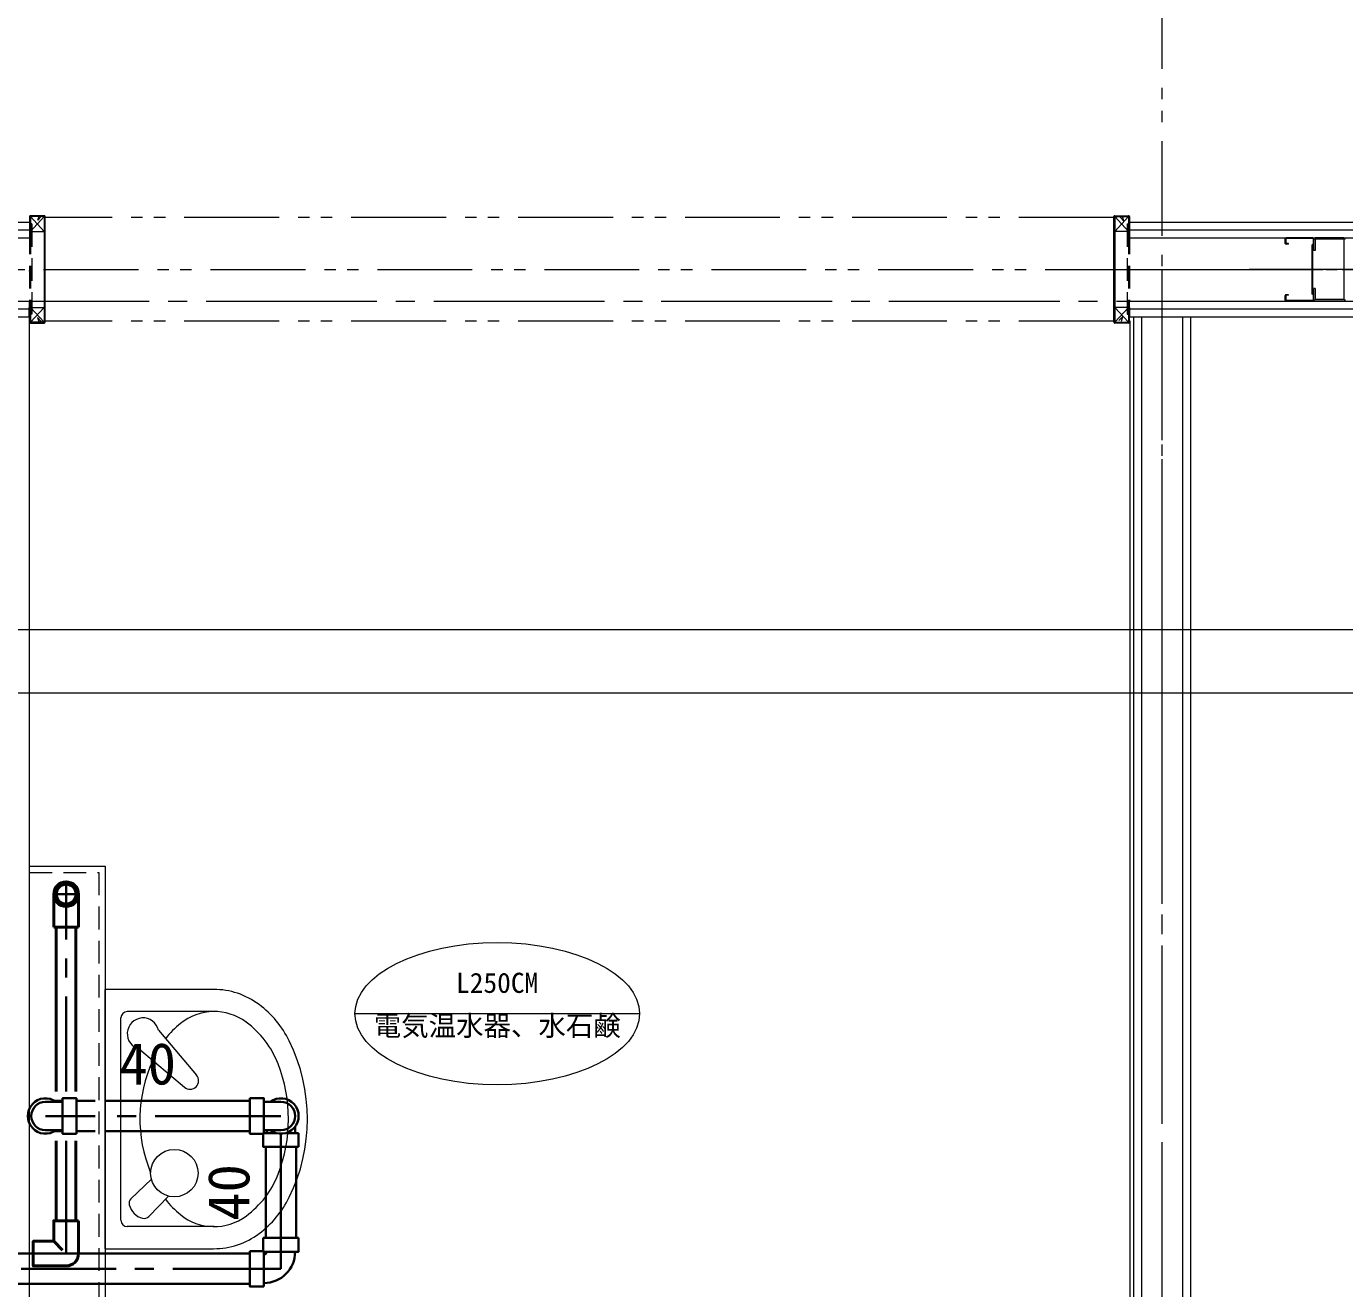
# Model space of a CAD drawing. Units: millimetres at full size, sheet at 1:30. Extents: x -16828 to 149130, y 47892 to 100313.
# Drawn here: x 26464 to 28549, y 57784 to 59780 of the extents above; entities that cross this region are included whole.
import ezdxf
from ezdxf.enums import TextEntityAlignment as Align

# ---------------------------------------------------------------- set-up
doc = ezdxf.new("R2010")
doc.units = ezdxf.units.MM
doc.header["$LTSCALE"] = 30
for name, pattern in [('CHAIN1', [8, 5, -1, 1, -1]), ('CHAIN2', [12, 9, -1, 1, -1]), ('DASHED1', [1.8, 1.2, -0.6]), ('DOUBLE_CHAIN1', [8.8, 5, -1, 0.6, -0.6, 0.6, -1])]:
    doc.linetypes.add(name, pattern=pattern)
for name, color, linetype, lineweight in [('0-1', 7, 'Continuous', 15), ('0-8', 7, 'Continuous', 15), ('2-2_間仕切り芯', 7, 'DOUBLE_CHAIN1', 15), ('2-3_間仕切り', 7, 'Continuous', 15), ('2-A_建具', 7, 'Continuous', 15), ('2-B_金物', 7, 'Continuous', 15), ('3-0_AIHO08-壁芯', 7, 'CHAIN2', 15), ('4-7_AIHO13-衛生器具', 7, 'Continuous', 15), ('9-6_無題7', 7, 'Continuous', 15), ('9-9_配管－汚水１：硬質塩ビ管（ＤＶ）', 2, 'Continuous', 30), ('9-A_配管－給水３：ＶＬＰ(ＶＤ)', 5, 'Continuous', 40)]:
    doc.layers.add(name, color=color, linetype=linetype, lineweight=lineweight)
doc.styles.add('ＭＳ ゴシック', font='')
doc.styles.get('ＭＳ ゴシック').set_extended_font_data('MS Gothic')

msp = doc.modelspace()

# ---------------------------------------------------------------- linework, layer by layer
at = {"layer": '0-1'}
msp.add_line((31079.96, 58725.86), (26384.96, 58725.86), dxfattribs=at)
at = {"layer": '0-8', "linetype": 'CHAIN2'}
msp.add_line((22788.14, 59345.86), (33684.96, 59345.86), dxfattribs=at)
at = {"layer": '0-8'}
msp.add_line((31184.96, 58825.86), (26284.96, 58825.86), dxfattribs=at)
at = {"layer": '2-2_間仕切り芯'}
for p, q in [((28259.96, 60390.92), (28259.96, 50005.86)), ((15139.23, 59395.86), (32729.96, 59395.86))]:
    msp.add_line(p, q, dxfattribs=at)
at = {"layer": '2-3_間仕切り'}
for p, q in [((26284.96, 59470.86), (26468.71, 59470.86)), ((28208.71, 59470.86), (28584.96, 59470.86)), ((26284.96, 59458.36), (26468.71, 59458.36)), ((26284.96, 59445.86), (26468.71, 59445.86)), ((28208.71, 59458.36), (28584.96, 59458.36)), ((28208.71, 59445.86), (28584.96, 59445.86)), ((26284.96, 59345.86), (26468.71, 59345.86)), ((28208.71, 59345.86), (28584.96, 59345.86)), ((26284.96, 59333.36), (26468.71, 59333.36)), ((26284.96, 59320.86), (26468.71, 59320.86)), ((28208.71, 59333.36), (28584.96, 59333.36)), ((28208.71, 59320.86), (28584.96, 59320.86)), ((28214.96, 59320.86), (28214.96, 57675.86)), ((28227.46, 59320.86), (28227.46, 57675.86)), ((28292.46, 59320.86), (28292.46, 57700.86)), ((28304.96, 59320.86), (28304.96, 57700.86)), ((26468.46, 59314.86), (26468.46, 57662.36)), ((28208.96, 59314.86), (28208.96, 57675.86))]:
    msp.add_line(p, q, dxfattribs=at)
at = {"layer": '2-A_建具'}
for p, q in [((26468.71, 59479.36), (26468.71, 59455.86)), ((26492.21, 59480.86), (26470.21, 59480.86)), ((26492.21, 59479.36), (26470.21, 59479.36)), ((26482.3, 59473.86), (26484.6, 59481.62)), ((26482.3, 59473.86), (26488.02, 59479.91)), ((26492.21, 59479.36), (26492.21, 59312.36)), ((26493.71, 59312.36), (26493.71, 59479.36)), ((28183.71, 59312.36), (28183.71, 59479.36)), ((28185.21, 59480.86), (28207.21, 59480.86)), ((28185.21, 59479.36), (28207.21, 59479.36)), ((28185.21, 59479.36), (28185.21, 59312.36)), ((28199.62, 59472.39), (28193.85, 59478.49)), ((28199.62, 59472.39), (28197.31, 59480.16)), ((28208.71, 59479.36), (28208.71, 59455.86)), ((28454.96, 59437.06), (28454.96, 59444.66)), ((28455.76, 59445.06), (28455.76, 59436.66)), ((28499.16, 59445.06), (28455.76, 59445.06)), ((28498.76, 59445.86), (28456.16, 59445.86)), ((28499.16, 59445.06), (28499.16, 59436.19)), ((28499.96, 59425.86), (28499.96, 59444.66)), ((28547.66, 59443.56), (28502.26, 59443.56)), ((28502.26, 59443.56), (28502.26, 59425.86)), ((28547.56, 59445.86), (28502.36, 59445.86)), ((28547.66, 59443.56), (28547.66, 59348.16)), ((28459.96, 59436.66), (28455.76, 59436.66)), ((28459.96, 59435.86), (28456.16, 59435.86)), ((28459.96, 59435.86), (28459.96, 59436.66)), ((28497.16, 59434.19), (28499.16, 59436.19)), ((28497.16, 59434.19), (28497.16, 59357.53)), ((28497.96, 59433.86), (28499.61, 59435.51)), ((28497.96, 59433.86), (28497.96, 59357.86)), ((28502.26, 59425.86), (28499.96, 59425.86)), ((28636.56, 59395.86), (28397.64, 59395.86)), ((28499.16, 59355.53), (28497.16, 59357.53)), ((28499.61, 59356.21), (28497.96, 59357.86)), ((28499.96, 59347.06), (28499.96, 59365.86)), ((28502.26, 59365.86), (28499.96, 59365.86)), ((28502.26, 59365.86), (28502.26, 59348.16)), ((26468.71, 59312.36), (26468.71, 59345.86)), ((28208.71, 59312.36), (28208.71, 59345.86)), ((28454.96, 59347.06), (28454.96, 59354.66)), ((28459.96, 59355.06), (28455.76, 59355.06)), ((28455.76, 59355.06), (28455.76, 59346.66)), ((28499.16, 59346.66), (28455.76, 59346.66)), ((28459.96, 59355.86), (28456.16, 59355.86)), ((28498.76, 59345.86), (28456.16, 59345.86)), ((28459.96, 59355.06), (28459.96, 59355.86)), ((28499.16, 59355.53), (28499.16, 59346.66)), ((28547.66, 59348.16), (28502.26, 59348.16)), ((28547.56, 59345.86), (28502.36, 59345.86)), ((26470.21, 59335.86), (26468.71, 59335.86)), ((26470.21, 59335.86), (26470.21, 59312.36)), ((26481.69, 59319.69), (26483.91, 59312.24)), ((26481.69, 59319.69), (26487.25, 59313.82)), ((28197.44, 59321.16), (28191.85, 59315.25)), ((28197.44, 59321.16), (28195.23, 59313.71)), ((28207.21, 59335.86), (28207.21, 59312.36)), ((28207.21, 59335.86), (28208.71, 59335.86)), ((26492.21, 59312.36), (26470.21, 59312.36)), ((26470.21, 59310.86), (26492.21, 59310.86)), ((28185.21, 59312.36), (28207.21, 59312.36)), ((28207.21, 59310.86), (28185.21, 59310.86))]:
    msp.add_line(p, q, dxfattribs=at)
at = {"layer": '2-A_建具', "linetype": 'DOUBLE_CHAIN1'}
for p, q in [((26470.21, 59455.86), (26492.21, 59479.36)), ((26470.21, 59479.36), (26492.21, 59455.86)), ((28183.71, 59477.86), (26493.71, 59477.86)), ((28207.21, 59455.86), (28185.21, 59479.36)), ((28207.21, 59479.36), (28185.21, 59455.86)), ((26470.21, 59455.86), (26492.21, 59455.86)), ((28207.21, 59455.86), (28185.21, 59455.86)), ((26470.21, 59335.86), (26492.21, 59335.86)), ((26470.21, 59312.36), (26492.21, 59335.86)), ((26470.21, 59335.86), (26492.21, 59312.36)), ((28207.21, 59335.86), (28185.21, 59335.86)), ((28207.21, 59312.36), (28185.21, 59335.86)), ((28207.21, 59335.86), (28185.21, 59312.36)), ((28183.71, 59313.86), (26493.71, 59313.86))]:
    msp.add_line(p, q, dxfattribs=at)
at = {"layer": '2-A_建具', "linetype": 'DASHED1'}
for p, q in [((26472.51, 59467.86), (26470.21, 59467.86)), ((26472.51, 59467.86), (26472.51, 59325.36)), ((28204.91, 59467.86), (28204.91, 59325.36)), ((28204.91, 59467.86), (28207.21, 59467.86)), ((26468.71, 59455.86), (26468.71, 59345.86)), ((26470.21, 59455.86), (26470.21, 59335.86)), ((28207.21, 59455.86), (28207.21, 59335.86)), ((28208.71, 59455.86), (28208.71, 59345.86)), ((26468.46, 59320.86), (26468.46, 59335.86)), ((26468.71, 59335.86), (26468.46, 59335.86)), ((26472.51, 59325.36), (26470.21, 59325.36)), ((28204.91, 59325.36), (28207.21, 59325.36)), ((28208.71, 59335.86), (28208.96, 59335.86)), ((28208.96, 59320.86), (28208.96, 59335.86))]:
    msp.add_line(p, q, dxfattribs=at)
at = {"layer": '2-A_建具'}
for points in [[(26470.21, 59479.36), (26470.21, 59455.86), (26468.71, 59455.86)], [(28207.21, 59479.36), (28207.21, 59455.86), (28208.71, 59455.86)]]:
    msp.add_lwpolyline(points, dxfattribs=at)
for centre, radius, start, end in [((26470.21, 59479.36), 1.5, 90, 180), ((26492.21, 59479.36), 1.5, 0, 90), ((28185.21, 59479.36), 1.5, 90, 180), ((28207.21, 59479.36), 1.5, 0, 90), ((28456.16, 59444.66), 1.2, 90, 180), ((28498.76, 59444.66), 1.2, 0, 90), ((28502.36, 59443.46), 2.4, 90, 180), ((28547.56, 59443.46), 2.4, 0, 90), ((28456.16, 59437.06), 1.2, 180, 270), ((28498.76, 59436.36), 1.2, 315, 0), ((26465.95, 59398.13), 4, 320.15098, 33.91291), ((28211.47, 59398.13), 4, 146.08709, 219.84902), ((26472.52, 59393.62), 4, 150.95939, 215.11325), ((26465.95, 59393.59), 4, 325.4867, 34.56888), ((28211.47, 59393.59), 4, 145.43112, 214.5133), ((28204.9, 59393.62), 4, 324.88675, 29.04061), ((28456.16, 59354.66), 1.2, 90, 180), ((28456.16, 59347.06), 1.2, 180, 270), ((28498.76, 59347.06), 1.2, 270, 0), ((28498.76, 59355.36), 1.2, 0, 45), ((28502.36, 59348.26), 2.4, 180, 270), ((28547.56, 59348.26), 2.4, 270, 0), ((26470.21, 59312.36), 1.5, 180, 270), ((26492.21, 59312.36), 1.5, 270, 0), ((28185.21, 59312.36), 1.5, 180, 270), ((28207.21, 59312.36), 1.5, 270, 0)]:
    msp.add_arc(centre, radius, start, end, dxfattribs=at)
at = {"layer": '2-B_金物'}
for p, q in [((26468.46, 58452.36), (26588.46, 58452.36)), ((26588.46, 58452.36), (26588.46, 57652.36))]:
    msp.add_line(p, q, dxfattribs=at)
at = {"layer": '2-B_金物', "linetype": 'DASHED1'}
msp.add_lwpolyline([(26468.46, 58442.36), (26578.46, 58442.36), (26578.46, 57662.36)], dxfattribs=at)
at = {"layer": '3-0_AIHO08-壁芯'}
for p, q in [((28184.96, 59395.86), (30734.96, 59395.86)), ((28259.96, 59395.86), (28259.96, 52745.86))]:
    msp.add_line(p, q, dxfattribs=at)
at = {"layer": '4-7_AIHO13-衛生器具'}
for p, q in [((26588.46, 57847.36), (26588.46, 58257.36)), ((26760.09, 58257.36), (26588.46, 58257.36)), ((26613.46, 57892.36), (26613.46, 58212.36)), ((26760.96, 58222.36), (26623.46, 58222.36)), ((26672.85, 58192.82), (26733.06, 58122.03)), ((26588.46, 58142.37), (26588.46, 58162.37)), ((26642.98, 58162.95), (26713.77, 58102.75)), ((26661.64, 57957.53), (26629.3, 57926.35)), ((26657.45, 57898.2), (26688.63, 57930.54)), ((26760.96, 57882.36), (26623.46, 57882.36)), ((26588.46, 57847.36), (26760.09, 57847.36))]:
    msp.add_line(p, q, dxfattribs=at)
msp.add_circle((26697.96, 57966.86), 37.5, dxfattribs=at)
for centre, radius, start, end in [((26760.09, 58137.36), 120, 53.24105, 90), ((26736.15, 58105.32), 160, 26.18557, 53.24105), ((26623.46, 58212.36), 10, 90, 180), ((26648.46, 58187.35), 25, 12.64013, 257.32941), ((26760.96, 58137.36), 85, 53.49008, 128.88801), ((26795.49, 58094.55), 140, 128.88801, 142.65285), ((26722.29, 58085.12), 150, 21.34332, 53.49008), ((26628.46, 58052.36), 280.01, 333.81443, 26.18557), ((26863.47, 58052.36), 220, 155.06722, 202.67346), ((26638.46, 58052.36), 240, 338.65668, 21.34332), ((26722.63, 58113.17), 13.68, 229.62111, 40.38272), ((26722.29, 58019.6), 150, 306.50992, 338.65668), ((26636.24, 57919.15), 10, 133.95652, 195.3058), ((26795.49, 58010.17), 140, 217.1465, 231.11199), ((26736.15, 57999.41), 160, 306.75895, 333.81443), ((26655.53, 57924.43), 30, 195.3058, 254.69517), ((26650.25, 57905.14), 10, 254.69517, 316.04339), ((26760.96, 57967.36), 85, 231.11199, 306.50992), ((26623.46, 57892.36), 10, 180, 270), ((26760.09, 57967.36), 120, 270, 306.75895)]:
    msp.add_arc(centre, radius, start, end, dxfattribs=at)
at = {"layer": '9-6_無題7'}
msp.add_line((26983.64, 58219.04), (27433.64, 58219.04), dxfattribs=at)
msp.add_ellipse((27208.64, 58219.04), major_axis=(225, 0), ratio=0.5, dxfattribs=at)
at = {"layer": '9-9_配管－汚水１：硬質塩ビ管（ＤＶ）', "linetype": 'CHAIN1'}
for p, q in [((26494.17, 58085.19), (26494.17, 58085.99)), ((26866.52, 58085.19), (26866.52, 58085.99)), ((26465.37, 58057.19), (26466.17, 58057.19)), ((26543.17, 58057.19), (26494.17, 58057.19)), ((26543.17, 58057.19), (26572.87, 58057.19)), ((26817.52, 58057.19), (26587.87, 58057.19)), ((26587.87, 58057.19), (26588.46, 58057.19)), ((26817.52, 58057.19), (26866.52, 58057.19)), ((26894.52, 58057.19), (26895.32, 58057.19)), ((26494.17, 58028.39), (26494.17, 58029.19)), ((26866.52, 58008.19), (26866.52, 58029.19)), ((26866.52, 58028.39), (26866.52, 58029.19)), ((26866.52, 57864.59), (26866.52, 58008.19)), ((26866.52, 57864.59), (26866.52, 57815.59)), ((25015.69, 57815.59), (26817.52, 57815.59)), ((26817.52, 57815.59), (26866.52, 57815.59))]:
    msp.add_line(p, q, dxfattribs=at)
at = {"layer": '9-9_配管－汚水１：硬質塩ビ管（ＤＶ）'}
for p, q in [((26521.17, 58079.69), (26494.17, 58079.69)), ((26521.17, 58081.19), (26508.59, 58081.19)), ((26572.87, 58081.19), (26543.17, 58081.19)), ((26817.52, 58081.19), (26587.87, 58081.19)), ((26588.46, 58081.19), (26587.87, 58081.19)), ((26839.52, 58079.69), (26866.52, 58079.69)), ((26521.17, 58034.69), (26494.17, 58034.69)), ((26508.59, 58033.19), (26521.17, 58033.19)), ((26543.17, 58033.19), (26572.87, 58033.19)), ((26587.87, 58033.19), (26817.52, 58033.19)), ((26587.87, 58033.19), (26588.46, 58033.19)), ((26839.52, 58034.69), (26866.52, 58034.69)), ((26839.52, 58030.19), (26859.1, 58030.19)), ((26844.02, 58030.19), (26844.02, 58034.69)), ((26894.52, 58030.19), (26873.93, 58030.19)), ((26889.02, 58030.19), (26889.02, 58040.52)), ((26894.52, 58030.19), (26894.52, 58008.19)), ((26842.52, 58008.19), (26842.52, 57864.59)), ((26890.52, 57864.59), (26890.52, 58008.19)), ((26838.52, 57864.59), (26894.52, 57864.59)), ((26817.52, 57839.59), (25015.69, 57839.59)), ((26817.52, 57843.59), (26839.52, 57843.59)), ((26839.52, 57787.59), (26839.52, 57843.59)), ((25015.69, 57791.59), (26817.52, 57791.59))]:
    msp.add_line(p, q, dxfattribs=at)
for points in [[(26543.17, 58029.19), (26543.17, 58085.19), (26521.17, 58085.19), (26521.17, 58029.19)], [(26817.52, 58085.19), (26817.52, 58029.19), (26839.52, 58029.19), (26839.52, 58085.19)]]:
    msp.add_lwpolyline(points, close=True, dxfattribs=at)
for points in [[(26894.52, 58008.19), (26838.52, 58008.19), (26838.52, 58029.19)], [(26838.52, 57864.59), (26838.52, 57842.59), (26894.52, 57842.59), (26894.52, 57864.59)], [(26817.52, 57843.59), (26817.52, 57787.59), (26839.52, 57787.59)]]:
    msp.add_lwpolyline(points, dxfattribs=at)
for centre, radius, start, end in [((26494.17, 58057.19), 28, 53.47251, 306.52749), ((26866.52, 58057.19), 28, 233.47251, 126.52749), ((26494.17, 58057.19), 22.5, 90, 270), ((26866.52, 58057.19), 22.5, 270, 90), ((26839.52, 57842.59), 49.5, 270, 0), ((26839.52, 57842.59), 4.5, 270, 0)]:
    msp.add_arc(centre, radius, start, end, dxfattribs=at)
at = {"layer": '9-A_配管－給水３：ＶＬＰ(ＶＤ)', "color": 2, "linetype": 'CHAIN1', "lineweight": 30}
for p, q in [((26526.79, 58389.48), (26526.79, 58426.68)), ((26508.19, 58408.08), (26545.39, 58408.08)), ((26526.79, 58356.08), (26526.79, 58408.08)), ((26526.79, 58096.19), (26526.79, 58356.08)), ((26526.79, 57891.59), (26526.79, 58018.19)), ((26526.79, 57891.59), (26526.79, 57839.59)), ((26474.79, 57839.59), (26526.79, 57839.59))]:
    msp.add_line(p, q, dxfattribs=at)
at = {"layer": '9-A_配管－給水３：ＶＬＰ(ＶＤ)'}
for p, q in [((26507.29, 58408.08), (26507.29, 58356.08)), ((26546.29, 58356.08), (26546.29, 58408.08)), ((26546.29, 58356.08), (26507.29, 58356.08)), ((26511.29, 58356.08), (26511.29, 58096.19)), ((26542.29, 58096.19), (26542.29, 58356.08)), ((26511.29, 58018.19), (26511.29, 57891.59)), ((26542.29, 57891.59), (26542.29, 58018.19)), ((26546.29, 57891.59), (26546.29, 57839.59)), ((26507.29, 57859.09), (26521.07, 57845.3))]:
    msp.add_line(p, q, dxfattribs=at)
for points in [[(26507.29, 57861.04), (26507.29, 57891.59), (26546.29, 57891.59)], [(26526.79, 57820.09), (26474.79, 57820.09), (26474.79, 57859.09), (26505.34, 57859.09)]]:
    msp.add_lwpolyline(points, dxfattribs=at)
for radius in [19.5, 15.5]:
    msp.add_circle((26526.79, 58408.08), radius, dxfattribs=at)
for centre, radius, start, end in [((26526.79, 58408.08), 19.5, 0, 180), ((26505.34, 57861.04), 1.95, 270, 0), ((26526.79, 57839.59), 19.5, 270, 0)]:
    msp.add_arc(centre, radius, start, end, dxfattribs=at)

# ---------------------------------------------------------------- texts
at = {"layer": '9-6_無題7', "style": 'ＭＳ ゴシック'}
for s, p in [('L250CM', (27143.53, 58242.33)), ('電気温水器、水石鹸', (27013.32, 58174.49))]:
    msp.add_text(s, height=31.82, dxfattribs=at).set_placement(p, align=Align.BOTTOM_LEFT)
at = {"layer": '9-9_配管－汚水１：硬質塩ビ管（ＤＶ）', "color": 6, "style": 'ＭＳ ゴシック'}
msp.add_text('40', height=65.98, dxfattribs=at).set_placement((26610.84, 58087.19), align=Align.BOTTOM_LEFT)
msp.add_text('40', height=65.98, rotation=90, dxfattribs=at).set_placement((26836.52, 57891.39), align=Align.BOTTOM_LEFT)

doc.saveas('drawing.dxf')
